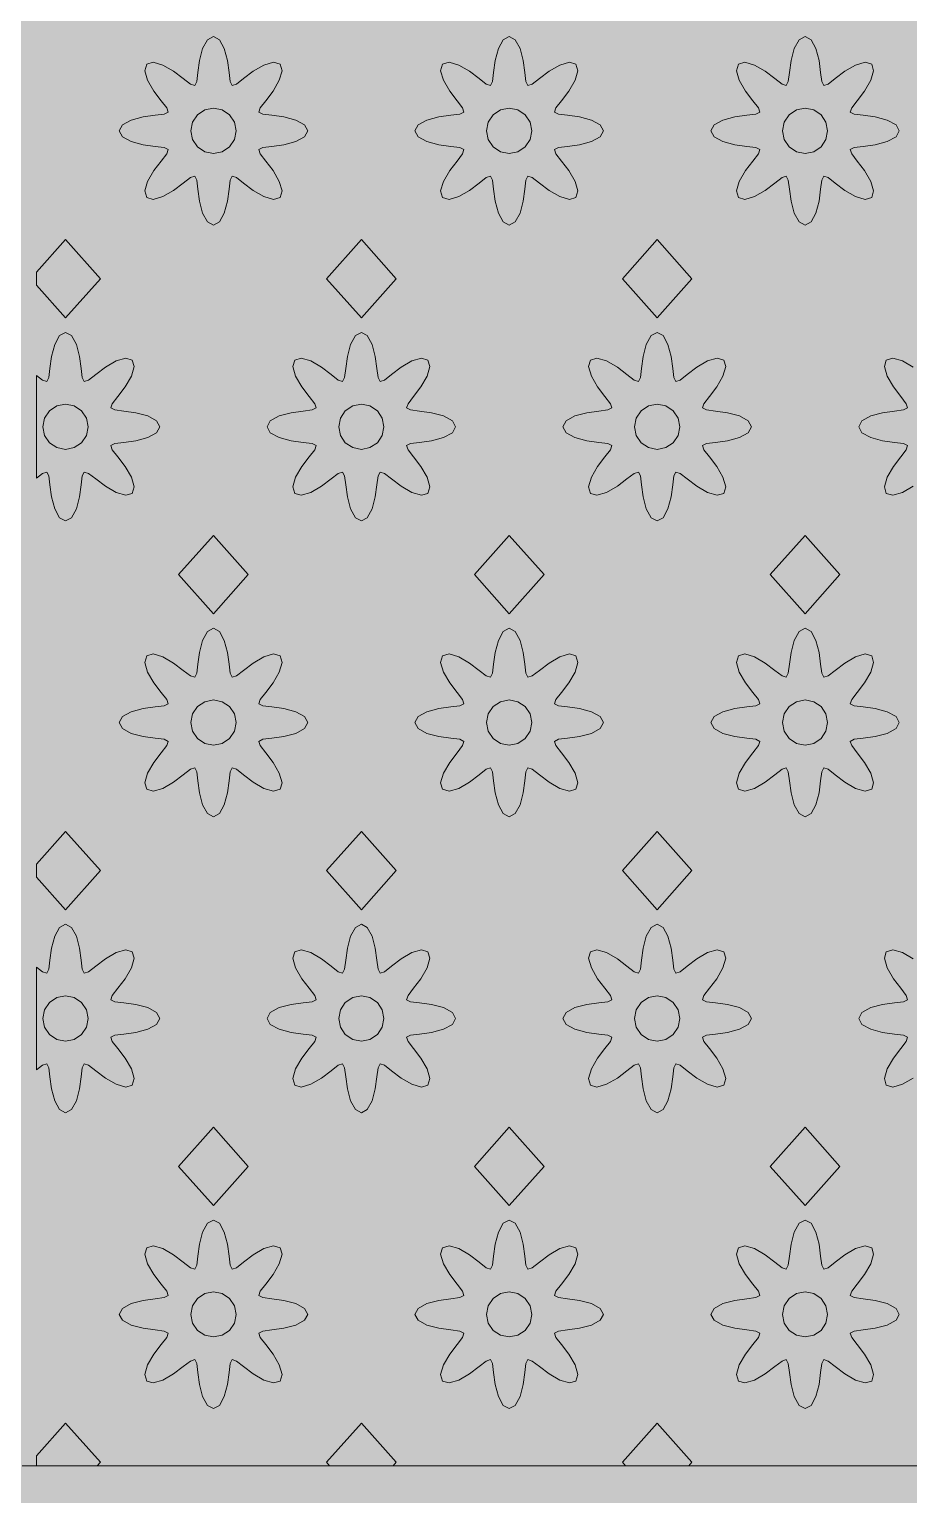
# Model space of a CAD drawing. Header units: millimetres. Extents: x -2000 to 16000, y -1200 to 12411.
# Drawn here: x 12103 to 12566, y 4458 to 5229 of the extents above; entities that cross this region are included whole.
import ezdxf

# ---------------------------------------------------------------- set-up
doc = ezdxf.new("R2010")
doc.units = ezdxf.units.MM
doc.layers.add('00_WHITE_BACKGROUND', color=7, linetype='Continuous', lineweight=18, true_color=0xffffff)
doc.layers.add('06_ORNAMENT', color=7, linetype='Continuous', lineweight=18, true_color=0x000000)

msp = doc.modelspace()

# ---------------------------------------------------------------- linework, layer by layer
at = {"layer": '00_WHITE_BACKGROUND', "lineweight": 18, "true_color": 0xffffff}
msp.add_solid([(-2000, -1200), (16000, -1200), (-2000, 12410.687), (16000, 12410.687)], dxfattribs=at)
at = {"layer": '06_ORNAMENT', "color": 7, "lineweight": 18, "true_color": 0x000000}
for points in [[(12150.3817, 5175.8321), (12152.0763, 5172.687), (12156.7023, 5170.1374), (12163.0076, 5168.4733), (12169.3282, 5167.6031), (12174.0611, 5167.0229), (12176.1679, 5165.9542), (12175.4351, 5163.7099), (12172.5038, 5159.9542), (12168.6412, 5154.8855), (12165.3588, 5149.2519), (12163.8931, 5144.1679), (12164.916, 5140.7481), (12168.3359, 5139.7252), (12173.4198, 5141.1908), (12179.0534, 5144.4733), (12184.1221, 5148.3206), (12187.8779, 5151.2519), (12190.1221, 5151.9847), (12191.1908, 5149.8931), (12191.7863, 5145.1603), (12192.6412, 5138.8397), (12194.3053, 5132.5344), (12196.855, 5127.9084), (12200, 5126.2137), (12203.145, 5127.9084), (12205.6947, 5132.5344), (12207.3588, 5138.8397), (12208.2137, 5145.1603), (12208.8092, 5149.8931), (12209.8779, 5151.9847), (12212.1221, 5151.2519), (12215.8779, 5148.3206), (12220.9466, 5144.4733), (12226.5802, 5141.1908), (12231.6641, 5139.7252), (12235.084, 5140.7481), (12236.1069, 5144.1679), (12234.6412, 5149.2519), (12231.3588, 5154.8855), (12227.4962, 5159.9542), (12224.5649, 5163.7099), (12223.8321, 5165.9542), (12225.9389, 5167.0229), (12230.6718, 5167.6031), (12236.9924, 5168.4733), (12243.2977, 5170.1374), (12247.9237, 5172.687), (12249.6183, 5175.8321), (12247.9237, 5178.9771), (12243.2977, 5181.5267), (12236.9924, 5183.1908), (12230.6718, 5184.0458), (12225.9389, 5184.6412), (12223.8321, 5185.7099), (12224.5649, 5187.9542), (12227.4962, 5191.7099), (12231.3588, 5196.7786), (12234.6412, 5202.4122), (12236.1069, 5207.4962), (12235.084, 5210.916), (12231.6641, 5211.9389), (12226.5802, 5210.4733), (12220.9466, 5207.1908), (12215.8779, 5203.3282), (12212.1221, 5200.3969), (12209.8779, 5199.6641), (12208.8092, 5201.771), (12208.2137, 5206.5038), (12207.3588, 5212.8092), (12205.6947, 5219.1145), (12203.145, 5223.7557), (12200, 5225.4504), (12196.855, 5223.7557), (12194.3053, 5219.1145), (12192.6412, 5212.8092), (12191.7863, 5206.5038), (12191.1908, 5201.771), (12190.1221, 5199.6641), (12187.8779, 5200.3969), (12184.1221, 5203.3282), (12179.0534, 5207.1908), (12173.4198, 5210.4733), (12168.3359, 5211.9389), (12164.916, 5210.916), (12163.8931, 5207.4962), (12165.3588, 5202.4122), (12168.6412, 5196.7786), (12172.5038, 5191.7099), (12175.4351, 5187.9542), (12176.1679, 5185.7099), (12174.0611, 5184.6412), (12169.3282, 5184.0458), (12163.0076, 5183.1908), (12156.7023, 5181.5267), (12152.0763, 5178.9771)], [(12306.1069, 5175.8321), (12307.8015, 5172.687), (12312.4275, 5170.1374), (12318.7328, 5168.4733), (12325.0534, 5167.6031), (12329.7863, 5167.0229), (12331.8931, 5165.9542), (12331.1603, 5163.7099), (12328.229, 5159.9542), (12324.3664, 5154.8855), (12321.084, 5149.2519), (12319.6183, 5144.1679), (12320.6412, 5140.7481), (12324.0611, 5139.7252), (12329.145, 5141.1908), (12334.7786, 5144.4733), (12339.8473, 5148.3206), (12343.6031, 5151.2519), (12345.8473, 5151.9847), (12346.916, 5149.8931), (12347.5115, 5145.1603), (12348.3664, 5138.8397), (12350.0305, 5132.5344), (12352.5802, 5127.9084), (12355.7252, 5126.2137), (12358.8702, 5127.9084), (12361.4198, 5132.5344), (12363.084, 5138.8397), (12363.9389, 5145.1603), (12364.5344, 5149.8931), (12365.6031, 5151.9847), (12367.8473, 5151.2519), (12371.6031, 5148.3206), (12376.6718, 5144.4733), (12382.3053, 5141.1908), (12387.3893, 5139.7252), (12390.8092, 5140.7481), (12391.8321, 5144.1679), (12390.3664, 5149.2519), (12387.084, 5154.8855), (12383.2214, 5159.9542), (12380.2901, 5163.7099), (12379.5573, 5165.9542), (12381.6641, 5167.0229), (12386.3969, 5167.6031), (12392.7176, 5168.4733), (12399.0229, 5170.1374), (12403.6489, 5172.687), (12405.3435, 5175.8321), (12403.6489, 5178.9771), (12399.0229, 5181.5267), (12392.7176, 5183.1908), (12386.3969, 5184.0458), (12381.6641, 5184.6412), (12379.5573, 5185.7099), (12380.2901, 5187.9542), (12383.2214, 5191.7099), (12387.084, 5196.7786), (12390.3664, 5202.4122), (12391.8321, 5207.4962), (12390.8092, 5210.916), (12387.3893, 5211.9389), (12382.3053, 5210.4733), (12376.6718, 5207.1908), (12371.6031, 5203.3282), (12367.8473, 5200.3969), (12365.6031, 5199.6641), (12364.5344, 5201.771), (12363.9389, 5206.5038), (12363.084, 5212.8092), (12361.4198, 5219.1145), (12358.8702, 5223.7557), (12355.7252, 5225.4504), (12352.5802, 5223.7557), (12350.0305, 5219.1145), (12348.3664, 5212.8092), (12347.5115, 5206.5038), (12346.916, 5201.771), (12345.8473, 5199.6641), (12343.6031, 5200.3969), (12339.8473, 5203.3282), (12334.7786, 5207.1908), (12329.145, 5210.4733), (12324.0611, 5211.9389), (12320.6412, 5210.916), (12319.6183, 5207.4962), (12321.084, 5202.4122), (12324.3664, 5196.7786), (12328.229, 5191.7099), (12331.1603, 5187.9542), (12331.8931, 5185.7099), (12329.7863, 5184.6412), (12325.0534, 5184.0458), (12318.7328, 5183.1908), (12312.4275, 5181.5267), (12307.8015, 5178.9771)], [(12461.8321, 5175.8321), (12463.5267, 5172.687), (12468.1527, 5170.1374), (12474.458, 5168.4733), (12480.7786, 5167.6031), (12485.5115, 5167.0229), (12487.6183, 5165.9542), (12486.8855, 5163.7099), (12483.9542, 5159.9542), (12480.0916, 5154.8855), (12476.8092, 5149.2519), (12475.3435, 5144.1679), (12476.3664, 5140.7481), (12479.7863, 5139.7252), (12484.8702, 5141.1908), (12490.5038, 5144.4733), (12495.5725, 5148.3206), (12499.3282, 5151.2519), (12501.5725, 5151.9847), (12502.6412, 5149.8931), (12503.2366, 5145.1603), (12504.0916, 5138.8397), (12505.7557, 5132.5344), (12508.3053, 5127.9084), (12511.4504, 5126.2137), (12514.5954, 5127.9084), (12517.145, 5132.5344), (12518.8092, 5138.8397), (12519.6641, 5145.1603), (12520.2595, 5149.8931), (12521.3282, 5151.9847), (12523.5725, 5151.2519), (12527.3282, 5148.3206), (12532.3969, 5144.4733), (12538.0305, 5141.1908), (12543.1145, 5139.7252), (12546.5344, 5140.7481), (12547.5573, 5144.1679), (12546.0916, 5149.2519), (12542.8092, 5154.8855), (12538.9466, 5159.9542), (12536.0153, 5163.7099), (12535.2824, 5165.9542), (12537.3893, 5167.0229), (12542.1221, 5167.6031), (12548.4427, 5168.4733), (12554.7481, 5170.1374), (12559.374, 5172.687), (12561.0687, 5175.8321), (12559.374, 5178.9771), (12554.7481, 5181.5267), (12548.4427, 5183.1908), (12542.1221, 5184.0458), (12537.3893, 5184.6412), (12535.2824, 5185.7099), (12536.0153, 5187.9542), (12538.9466, 5191.7099), (12542.8092, 5196.7786), (12546.0916, 5202.4122), (12547.5573, 5207.4962), (12546.5344, 5210.916), (12543.1145, 5211.9389), (12538.0305, 5210.4733), (12532.3969, 5207.1908), (12527.3282, 5203.3282), (12523.5725, 5200.3969), (12521.3282, 5199.6641), (12520.2595, 5201.771), (12519.6641, 5206.5038), (12518.8092, 5212.8092), (12517.145, 5219.1145), (12514.5954, 5223.7557), (12511.4504, 5225.4504), (12508.3053, 5223.7557), (12505.7557, 5219.1145), (12504.0916, 5212.8092), (12503.2366, 5206.5038), (12502.6412, 5201.771), (12501.5725, 5199.6641), (12499.3282, 5200.3969), (12495.5725, 5203.3282), (12490.5038, 5207.1908), (12484.8702, 5210.4733), (12479.7863, 5211.9389), (12476.3664, 5210.916), (12475.3435, 5207.4962), (12476.8092, 5202.4122), (12480.0916, 5196.7786), (12483.9542, 5191.7099), (12486.8855, 5187.9542), (12487.6183, 5185.7099), (12485.5115, 5184.6412), (12480.7786, 5184.0458), (12474.458, 5183.1908), (12468.1527, 5181.5267), (12463.5267, 5178.9771)], [(12188.0916, 5175.8321), (12188.9924, 5171.2672), (12191.5725, 5167.4046), (12195.4504, 5164.8244), (12200, 5163.9237), (12204.5496, 5164.8244), (12208.4275, 5167.4046), (12211.0076, 5171.2672), (12211.9084, 5175.8321), (12211.0076, 5180.3817), (12208.4275, 5184.2443), (12204.5496, 5186.8244), (12200, 5187.7405), (12195.4504, 5186.8244), (12191.5725, 5184.2443), (12188.9924, 5180.3817)], [(12343.8168, 5175.8321), (12344.7176, 5171.2672), (12347.2977, 5167.4046), (12351.1756, 5164.8244), (12355.7252, 5163.9237), (12360.2748, 5164.8244), (12364.1527, 5167.4046), (12366.7328, 5171.2672), (12367.6336, 5175.8321), (12366.7328, 5180.3817), (12364.1527, 5184.2443), (12360.2748, 5186.8244), (12355.7252, 5187.7405), (12351.1756, 5186.8244), (12347.2977, 5184.2443), (12344.7176, 5180.3817)], [(12499.542, 5175.8321), (12500.4427, 5171.2672), (12503.0229, 5167.4046), (12506.9008, 5164.8244), (12511.4504, 5163.9237), (12516, 5164.8244), (12519.8779, 5167.4046), (12522.458, 5171.2672), (12523.3588, 5175.8321), (12522.458, 5180.3817), (12519.8779, 5184.2443), (12516, 5186.8244), (12511.4504, 5187.7405), (12506.9008, 5186.8244), (12503.0229, 5184.2443), (12500.4427, 5180.3817)], [(12106.8702, 5101.4046), (12106.8702, 5094.5344), (12122.1374, 5077.3588), (12140.458, 5097.9695), (12122.1374, 5118.5802)], [(12259.542, 5097.9695), (12277.8626, 5077.3588), (12296.1832, 5097.9695), (12277.8626, 5118.5802)], [(12415.2672, 5097.9695), (12433.5878, 5077.3588), (12451.9084, 5097.9695), (12433.5878, 5118.5802)], [(12106.8702, 5047.1298), (12106.8702, 4993.084), (12110.0153, 4995.5267), (12112.2595, 4996.2595), (12113.3282, 4994.1679), (12113.9237, 4989.4351), (12114.7786, 4983.1145), (12116.4427, 4976.8092), (12118.9924, 4972.1832), (12122.1374, 4970.4885), (12125.2824, 4972.1832), (12127.8321, 4976.8092), (12129.4962, 4983.1145), (12130.3511, 4989.4351), (12130.9466, 4994.1679), (12132.0153, 4996.2595), (12134.2595, 4995.5267), (12138.0153, 4992.5954), (12143.084, 4988.7481), (12148.7176, 4985.4656), (12153.8015, 4984), (12157.2214, 4985.0229), (12158.2443, 4988.4427), (12156.7786, 4993.5267), (12153.4962, 4999.1603), (12149.6336, 5004.229), (12146.7023, 5007.9847), (12145.9695, 5010.229), (12148.0763, 5011.2977), (12152.8092, 5011.8779), (12159.1298, 5012.7481), (12165.4351, 5014.4122), (12170.0611, 5016.9618), (12171.7557, 5020.1069), (12170.0611, 5023.2519), (12165.4351, 5025.8015), (12159.1298, 5027.4656), (12152.8092, 5028.3206), (12148.0763, 5028.916), (12145.9695, 5029.9847), (12146.7023, 5032.229), (12149.6336, 5035.9847), (12153.4962, 5041.0534), (12156.7786, 5046.687), (12158.2443, 5051.771), (12157.2214, 5055.1908), (12153.8015, 5056.2137), (12148.7176, 5054.7481), (12143.084, 5051.4656), (12138.0153, 5047.6031), (12134.2595, 5044.6718), (12132.0153, 5043.9389), (12130.9466, 5046.0458), (12130.3511, 5050.7786), (12129.4962, 5057.084), (12127.8321, 5063.3893), (12125.2824, 5068.0305), (12122.1374, 5069.7252), (12118.9924, 5068.0305), (12116.4427, 5063.3893), (12114.7786, 5057.084), (12113.9237, 5050.7786), (12113.3282, 5046.0458), (12112.2595, 5043.9389), (12110.0153, 5044.6718)], [(12228.2443, 5020.1069), (12229.9389, 5016.9618), (12234.5649, 5014.4122), (12240.8702, 5012.7481), (12247.1908, 5011.8779), (12251.9237, 5011.2977), (12254.0305, 5010.229), (12253.2977, 5007.9847), (12250.3664, 5004.229), (12246.5038, 4999.1603), (12243.2214, 4993.5267), (12241.7557, 4988.4427), (12242.7786, 4985.0229), (12246.1985, 4984), (12251.2824, 4985.4656), (12256.916, 4988.7481), (12261.9847, 4992.5954), (12265.7405, 4995.5267), (12267.9847, 4996.2595), (12269.0534, 4994.1679), (12269.6489, 4989.4351), (12270.5038, 4983.1145), (12272.1679, 4976.8092), (12274.7176, 4972.1832), (12277.8626, 4970.4885), (12281.0076, 4972.1832), (12283.5573, 4976.8092), (12285.2214, 4983.1145), (12286.0763, 4989.4351), (12286.6718, 4994.1679), (12287.7405, 4996.2595), (12289.9847, 4995.5267), (12293.7405, 4992.5954), (12298.8092, 4988.7481), (12304.4427, 4985.4656), (12309.5267, 4984), (12312.9466, 4985.0229), (12313.9695, 4988.4427), (12312.5038, 4993.5267), (12309.2214, 4999.1603), (12305.3588, 5004.229), (12302.4275, 5007.9847), (12301.6947, 5010.229), (12303.8015, 5011.2977), (12308.5344, 5011.8779), (12314.855, 5012.7481), (12321.1603, 5014.4122), (12325.7863, 5016.9618), (12327.4809, 5020.1069), (12325.7863, 5023.2519), (12321.1603, 5025.8015), (12314.855, 5027.4656), (12308.5344, 5028.3206), (12303.8015, 5028.916), (12301.6947, 5029.9847), (12302.4275, 5032.229), (12305.3588, 5035.9847), (12309.2214, 5041.0534), (12312.5038, 5046.687), (12313.9695, 5051.771), (12312.9466, 5055.1908), (12309.5267, 5056.2137), (12304.4427, 5054.7481), (12298.8092, 5051.4656), (12293.7405, 5047.6031), (12289.9847, 5044.6718), (12287.7405, 5043.9389), (12286.6718, 5046.0458), (12286.0763, 5050.7786), (12285.2214, 5057.084), (12283.5573, 5063.3893), (12281.0076, 5068.0305), (12277.8626, 5069.7252), (12274.7176, 5068.0305), (12272.1679, 5063.3893), (12270.5038, 5057.084), (12269.6489, 5050.7786), (12269.0534, 5046.0458), (12267.9847, 5043.9389), (12265.7405, 5044.6718), (12261.9847, 5047.6031), (12256.916, 5051.4656), (12251.2824, 5054.7481), (12246.1985, 5056.2137), (12242.7786, 5055.1908), (12241.7557, 5051.771), (12243.2214, 5046.687), (12246.5038, 5041.0534), (12250.3664, 5035.9847), (12253.2977, 5032.229), (12254.0305, 5029.9847), (12251.9237, 5028.916), (12247.1908, 5028.3206), (12240.8702, 5027.4656), (12234.5649, 5025.8015), (12229.9389, 5023.2519)], [(12383.9695, 5020.1069), (12385.6641, 5016.9618), (12390.2901, 5014.4122), (12396.5954, 5012.7481), (12402.916, 5011.8779), (12407.6489, 5011.2977), (12409.7557, 5010.229), (12409.0229, 5007.9847), (12406.0916, 5004.229), (12402.229, 4999.1603), (12398.9466, 4993.5267), (12397.4809, 4988.4427), (12398.5038, 4985.0229), (12401.9237, 4984), (12407.0076, 4985.4656), (12412.6412, 4988.7481), (12417.7099, 4992.5954), (12421.4656, 4995.5267), (12423.7099, 4996.2595), (12424.7786, 4994.1679), (12425.374, 4989.4351), (12426.229, 4983.1145), (12427.8931, 4976.8092), (12430.4427, 4972.1832), (12433.5878, 4970.4885), (12436.7328, 4972.1832), (12439.2824, 4976.8092), (12440.9466, 4983.1145), (12441.8015, 4989.4351), (12442.3969, 4994.1679), (12443.4656, 4996.2595), (12445.7099, 4995.5267), (12449.4656, 4992.5954), (12454.5344, 4988.7481), (12460.1679, 4985.4656), (12465.2519, 4984), (12468.6718, 4985.0229), (12469.6947, 4988.4427), (12468.229, 4993.5267), (12464.9466, 4999.1603), (12461.084, 5004.229), (12458.1527, 5007.9847), (12457.4198, 5010.229), (12459.5267, 5011.2977), (12464.2595, 5011.8779), (12470.5802, 5012.7481), (12476.8855, 5014.4122), (12481.5115, 5016.9618), (12483.2061, 5020.1069), (12481.5115, 5023.2519), (12476.8855, 5025.8015), (12470.5802, 5027.4656), (12464.2595, 5028.3206), (12459.5267, 5028.916), (12457.4198, 5029.9847), (12458.1527, 5032.229), (12461.084, 5035.9847), (12464.9466, 5041.0534), (12468.229, 5046.687), (12469.6947, 5051.771), (12468.6718, 5055.1908), (12465.2519, 5056.2137), (12460.1679, 5054.7481), (12454.5344, 5051.4656), (12449.4656, 5047.6031), (12445.7099, 5044.6718), (12443.4656, 5043.9389), (12442.3969, 5046.0458), (12441.8015, 5050.7786), (12440.9466, 5057.084), (12439.2824, 5063.3893), (12436.7328, 5068.0305), (12433.5878, 5069.7252), (12430.4427, 5068.0305), (12427.8931, 5063.3893), (12426.229, 5057.084), (12425.374, 5050.7786), (12424.7786, 5046.0458), (12423.7099, 5043.9389), (12421.4656, 5044.6718), (12417.7099, 5047.6031), (12412.6412, 5051.4656), (12407.0076, 5054.7481), (12401.9237, 5056.2137), (12398.5038, 5055.1908), (12397.4809, 5051.771), (12398.9466, 5046.687), (12402.229, 5041.0534), (12406.0916, 5035.9847), (12409.0229, 5032.229), (12409.7557, 5029.9847), (12407.6489, 5028.916), (12402.916, 5028.3206), (12396.5954, 5027.4656), (12390.2901, 5025.8015), (12385.6641, 5023.2519)], [(12110.229, 5020.1069), (12111.1298, 5015.542), (12113.7099, 5011.6794), (12117.5878, 5009.0992), (12122.1374, 5008.1985), (12126.687, 5009.0992), (12130.5649, 5011.6794), (12133.145, 5015.542), (12134.0458, 5020.1069), (12133.145, 5024.6565), (12130.5649, 5028.5191), (12126.687, 5031.0992), (12122.1374, 5032.0153), (12117.5878, 5031.0992), (12113.7099, 5028.5191), (12111.1298, 5024.6565)], [(12265.9542, 5020.1069), (12266.855, 5015.542), (12269.4351, 5011.6794), (12273.313, 5009.0992), (12277.8626, 5008.1985), (12282.4122, 5009.0992), (12286.2901, 5011.6794), (12288.8702, 5015.542), (12289.771, 5020.1069), (12288.8702, 5024.6565), (12286.2901, 5028.5191), (12282.4122, 5031.0992), (12277.8626, 5032.0153), (12273.313, 5031.0992), (12269.4351, 5028.5191), (12266.855, 5024.6565)], [(12421.6794, 5020.1069), (12422.5802, 5015.542), (12425.1603, 5011.6794), (12429.0382, 5009.0992), (12433.5878, 5008.1985), (12438.1374, 5009.0992), (12442.0153, 5011.6794), (12444.5954, 5015.542), (12445.4962, 5020.1069), (12444.5954, 5024.6565), (12442.0153, 5028.5191), (12438.1374, 5031.0992), (12433.5878, 5032.0153), (12429.0382, 5031.0992), (12425.1603, 5028.5191), (12422.5802, 5024.6565)], [(12181.6794, 4942.2443), (12200, 4921.6336), (12218.3206, 4942.2443), (12200, 4962.855)], [(12337.4046, 4942.2443), (12355.7252, 4921.6336), (12374.0458, 4942.2443), (12355.7252, 4962.855)], [(12493.1298, 4942.2443), (12511.4504, 4921.6336), (12529.771, 4942.2443), (12511.4504, 4962.855)], [(12150.3817, 4864.3817), (12152.0763, 4861.2366), (12156.7023, 4858.687), (12163.0076, 4857.0229), (12169.3282, 4856.1527), (12174.0611, 4855.5725), (12176.1679, 4854.5038), (12175.4351, 4852.2595), (12172.5038, 4848.5038), (12168.6412, 4843.4351), (12165.3588, 4837.8015), (12163.8931, 4832.7176), (12164.916, 4829.2977), (12168.3359, 4828.2748), (12173.4198, 4829.7405), (12179.0534, 4833.0229), (12184.1221, 4836.8702), (12187.8779, 4839.8015), (12190.1221, 4840.5344), (12191.1908, 4838.4427), (12191.7863, 4833.7099), (12192.6412, 4827.3893), (12194.3053, 4821.084), (12196.855, 4816.458), (12200, 4814.7634), (12203.145, 4816.458), (12205.6947, 4821.084), (12207.3588, 4827.3893), (12208.2137, 4833.7099), (12208.8092, 4838.4427), (12209.8779, 4840.5344), (12212.1221, 4839.8015), (12215.8779, 4836.8702), (12220.9466, 4833.0229), (12226.5802, 4829.7405), (12231.6641, 4828.2748), (12235.084, 4829.2977), (12236.1069, 4832.7176), (12234.6412, 4837.8015), (12231.3588, 4843.4351), (12227.4962, 4848.5038), (12224.5649, 4852.2595), (12223.8321, 4854.5038), (12225.9389, 4855.5725), (12230.6718, 4856.1527), (12236.9924, 4857.0229), (12243.2977, 4858.687), (12247.9237, 4861.2366), (12249.6183, 4864.3817), (12247.9237, 4867.5267), (12243.2977, 4870.0763), (12236.9924, 4871.7405), (12230.6718, 4872.5954), (12225.9389, 4873.1908), (12223.8321, 4874.2595), (12224.5649, 4876.5038), (12227.4962, 4880.2595), (12231.3588, 4885.3282), (12234.6412, 4890.9618), (12236.1069, 4896.0458), (12235.084, 4899.4656), (12231.6641, 4900.4885), (12226.5802, 4899.0229), (12220.9466, 4895.7405), (12215.8779, 4891.8779), (12212.1221, 4888.9466), (12209.8779, 4888.2137), (12208.8092, 4890.3206), (12208.2137, 4895.0534), (12207.3588, 4901.3588), (12205.6947, 4907.6641), (12203.145, 4912.3053), (12200, 4914), (12196.855, 4912.3053), (12194.3053, 4907.6641), (12192.6412, 4901.3588), (12191.7863, 4895.0534), (12191.1908, 4890.3206), (12190.1221, 4888.2137), (12187.8779, 4888.9466), (12184.1221, 4891.8779), (12179.0534, 4895.7405), (12173.4198, 4899.0229), (12168.3359, 4900.4885), (12164.916, 4899.4656), (12163.8931, 4896.0458), (12165.3588, 4890.9618), (12168.6412, 4885.3282), (12172.5038, 4880.2595), (12175.4351, 4876.5038), (12176.1679, 4874.2595), (12174.0611, 4873.1908), (12169.3282, 4872.5954), (12163.0076, 4871.7405), (12156.7023, 4870.0763), (12152.0763, 4867.5267)], [(12306.1069, 4864.3817), (12307.8015, 4861.2366), (12312.4275, 4858.687), (12318.7328, 4857.0229), (12325.0534, 4856.1527), (12329.7863, 4855.5725), (12331.8931, 4854.5038), (12331.1603, 4852.2595), (12328.229, 4848.5038), (12324.3664, 4843.4351), (12321.084, 4837.8015), (12319.6183, 4832.7176), (12320.6412, 4829.2977), (12324.0611, 4828.2748), (12329.145, 4829.7405), (12334.7786, 4833.0229), (12339.8473, 4836.8702), (12343.6031, 4839.8015), (12345.8473, 4840.5344), (12346.916, 4838.4427), (12347.5115, 4833.7099), (12348.3664, 4827.3893), (12350.0305, 4821.084), (12352.5802, 4816.458), (12355.7252, 4814.7634), (12358.8702, 4816.458), (12361.4198, 4821.084), (12363.084, 4827.3893), (12363.9389, 4833.7099), (12364.5344, 4838.4427), (12365.6031, 4840.5344), (12367.8473, 4839.8015), (12371.6031, 4836.8702), (12376.6718, 4833.0229), (12382.3053, 4829.7405), (12387.3893, 4828.2748), (12390.8092, 4829.2977), (12391.8321, 4832.7176), (12390.3664, 4837.8015), (12387.084, 4843.4351), (12383.2214, 4848.5038), (12380.2901, 4852.2595), (12379.5573, 4854.5038), (12381.6641, 4855.5725), (12386.3969, 4856.1527), (12392.7176, 4857.0229), (12399.0229, 4858.687), (12403.6489, 4861.2366), (12405.3435, 4864.3817), (12403.6489, 4867.5267), (12399.0229, 4870.0763), (12392.7176, 4871.7405), (12386.3969, 4872.5954), (12381.6641, 4873.1908), (12379.5573, 4874.2595), (12380.2901, 4876.5038), (12383.2214, 4880.2595), (12387.084, 4885.3282), (12390.3664, 4890.9618), (12391.8321, 4896.0458), (12390.8092, 4899.4656), (12387.3893, 4900.4885), (12382.3053, 4899.0229), (12376.6718, 4895.7405), (12371.6031, 4891.8779), (12367.8473, 4888.9466), (12365.6031, 4888.2137), (12364.5344, 4890.3206), (12363.9389, 4895.0534), (12363.084, 4901.3588), (12361.4198, 4907.6641), (12358.8702, 4912.3053), (12355.7252, 4914), (12352.5802, 4912.3053), (12350.0305, 4907.6641), (12348.3664, 4901.3588), (12347.5115, 4895.0534), (12346.916, 4890.3206), (12345.8473, 4888.2137), (12343.6031, 4888.9466), (12339.8473, 4891.8779), (12334.7786, 4895.7405), (12329.145, 4899.0229), (12324.0611, 4900.4885), (12320.6412, 4899.4656), (12319.6183, 4896.0458), (12321.084, 4890.9618), (12324.3664, 4885.3282), (12328.229, 4880.2595), (12331.1603, 4876.5038), (12331.8931, 4874.2595), (12329.7863, 4873.1908), (12325.0534, 4872.5954), (12318.7328, 4871.7405), (12312.4275, 4870.0763), (12307.8015, 4867.5267)], [(12461.8321, 4864.3817), (12463.5267, 4861.2366), (12468.1527, 4858.687), (12474.458, 4857.0229), (12480.7786, 4856.1527), (12485.5115, 4855.5725), (12487.6183, 4854.5038), (12486.8855, 4852.2595), (12483.9542, 4848.5038), (12480.0916, 4843.4351), (12476.8092, 4837.8015), (12475.3435, 4832.7176), (12476.3664, 4829.2977), (12479.7863, 4828.2748), (12484.8702, 4829.7405), (12490.5038, 4833.0229), (12495.5725, 4836.8702), (12499.3282, 4839.8015), (12501.5725, 4840.5344), (12502.6412, 4838.4427), (12503.2366, 4833.7099), (12504.0916, 4827.3893), (12505.7557, 4821.084), (12508.3053, 4816.458), (12511.4504, 4814.7634), (12514.5954, 4816.458), (12517.145, 4821.084), (12518.8092, 4827.3893), (12519.6641, 4833.7099), (12520.2595, 4838.4427), (12521.3282, 4840.5344), (12523.5725, 4839.8015), (12527.3282, 4836.8702), (12532.3969, 4833.0229), (12538.0305, 4829.7405), (12543.1145, 4828.2748), (12546.5344, 4829.2977), (12547.5573, 4832.7176), (12546.0916, 4837.8015), (12542.8092, 4843.4351), (12538.9466, 4848.5038), (12536.0153, 4852.2595), (12535.2824, 4854.5038), (12537.3893, 4855.5725), (12542.1221, 4856.1527), (12548.4427, 4857.0229), (12554.7481, 4858.687), (12559.374, 4861.2366), (12561.0687, 4864.3817), (12559.374, 4867.5267), (12554.7481, 4870.0763), (12548.4427, 4871.7405), (12542.1221, 4872.5954), (12537.3893, 4873.1908), (12535.2824, 4874.2595), (12536.0153, 4876.5038), (12538.9466, 4880.2595), (12542.8092, 4885.3282), (12546.0916, 4890.9618), (12547.5573, 4896.0458), (12546.5344, 4899.4656), (12543.1145, 4900.4885), (12538.0305, 4899.0229), (12532.3969, 4895.7405), (12527.3282, 4891.8779), (12523.5725, 4888.9466), (12521.3282, 4888.2137), (12520.2595, 4890.3206), (12519.6641, 4895.0534), (12518.8092, 4901.3588), (12517.145, 4907.6641), (12514.5954, 4912.3053), (12511.4504, 4914), (12508.3053, 4912.3053), (12505.7557, 4907.6641), (12504.0916, 4901.3588), (12503.2366, 4895.0534), (12502.6412, 4890.3206), (12501.5725, 4888.2137), (12499.3282, 4888.9466), (12495.5725, 4891.8779), (12490.5038, 4895.7405), (12484.8702, 4899.0229), (12479.7863, 4900.4885), (12476.3664, 4899.4656), (12475.3435, 4896.0458), (12476.8092, 4890.9618), (12480.0916, 4885.3282), (12483.9542, 4880.2595), (12486.8855, 4876.5038), (12487.6183, 4874.2595), (12485.5115, 4873.1908), (12480.7786, 4872.5954), (12474.458, 4871.7405), (12468.1527, 4870.0763), (12463.5267, 4867.5267)], [(12188.0916, 4864.3817), (12188.9924, 4859.8168), (12191.5725, 4855.9542), (12195.4504, 4853.374), (12200, 4852.4733), (12204.5496, 4853.374), (12208.4275, 4855.9542), (12211.0076, 4859.8168), (12211.9084, 4864.3817), (12211.0076, 4868.9313), (12208.4275, 4872.7939), (12204.5496, 4875.374), (12200, 4876.2901), (12195.4504, 4875.374), (12191.5725, 4872.7939), (12188.9924, 4868.9313)], [(12343.8168, 4864.3817), (12344.7176, 4859.8168), (12347.2977, 4855.9542), (12351.1756, 4853.374), (12355.7252, 4852.4733), (12360.2748, 4853.374), (12364.1527, 4855.9542), (12366.7328, 4859.8168), (12367.6336, 4864.3817), (12366.7328, 4868.9313), (12364.1527, 4872.7939), (12360.2748, 4875.374), (12355.7252, 4876.2901), (12351.1756, 4875.374), (12347.2977, 4872.7939), (12344.7176, 4868.9313)], [(12499.542, 4864.3817), (12500.4427, 4859.8168), (12503.0229, 4855.9542), (12506.9008, 4853.374), (12511.4504, 4852.4733), (12516, 4853.374), (12519.8779, 4855.9542), (12522.458, 4859.8168), (12523.3588, 4864.3817), (12522.458, 4868.9313), (12519.8779, 4872.7939), (12516, 4875.374), (12511.4504, 4876.2901), (12506.9008, 4875.374), (12503.0229, 4872.7939), (12500.4427, 4868.9313)], [(12106.8702, 4789.9542), (12106.8702, 4783.084), (12122.1374, 4765.9084), (12140.458, 4786.5191), (12122.1374, 4807.1298)], [(12259.542, 4786.5191), (12277.8626, 4765.9084), (12296.1832, 4786.5191), (12277.8626, 4807.1298)], [(12415.2672, 4786.5191), (12433.5878, 4765.9084), (12451.9084, 4786.5191), (12433.5878, 4807.1298)], [(12106.8702, 4735.6794), (12106.8702, 4681.6336), (12110.0153, 4684.0763), (12112.2595, 4684.8092), (12113.3282, 4682.7176), (12113.9237, 4677.9847), (12114.7786, 4671.6641), (12116.4427, 4665.3588), (12118.9924, 4660.7328), (12122.1374, 4659.0382), (12125.2824, 4660.7328), (12127.8321, 4665.3588), (12129.4962, 4671.6641), (12130.3511, 4677.9847), (12130.9466, 4682.7176), (12132.0153, 4684.8092), (12134.2595, 4684.0763), (12138.0153, 4681.145), (12143.084, 4677.2977), (12148.7176, 4674.0153), (12153.8015, 4672.5496), (12157.2214, 4673.5725), (12158.2443, 4676.9924), (12156.7786, 4682.0763), (12153.4962, 4687.7099), (12149.6336, 4692.7786), (12146.7023, 4696.5344), (12145.9695, 4698.7786), (12148.0763, 4699.8473), (12152.8092, 4700.4275), (12159.1298, 4701.2977), (12165.4351, 4702.9618), (12170.0611, 4705.5115), (12171.7557, 4708.6565), (12170.0611, 4711.8015), (12165.4351, 4714.3511), (12159.1298, 4716.0153), (12152.8092, 4716.8702), (12148.0763, 4717.4656), (12145.9695, 4718.5344), (12146.7023, 4720.7786), (12149.6336, 4724.5344), (12153.4962, 4729.6031), (12156.7786, 4735.2366), (12158.2443, 4740.3206), (12157.2214, 4743.7405), (12153.8015, 4744.7634), (12148.7176, 4743.2977), (12143.084, 4740.0153), (12138.0153, 4736.1527), (12134.2595, 4733.2214), (12132.0153, 4732.4885), (12130.9466, 4734.5954), (12130.3511, 4739.3282), (12129.4962, 4745.6336), (12127.8321, 4751.9389), (12125.2824, 4756.5802), (12122.1374, 4758.2748), (12118.9924, 4756.5802), (12116.4427, 4751.9389), (12114.7786, 4745.6336), (12113.9237, 4739.3282), (12113.3282, 4734.5954), (12112.2595, 4732.4885), (12110.0153, 4733.2214)], [(12228.2443, 4708.6565), (12229.9389, 4705.5115), (12234.5649, 4702.9618), (12240.8702, 4701.2977), (12247.1908, 4700.4275), (12251.9237, 4699.8473), (12254.0305, 4698.7786), (12253.2977, 4696.5344), (12250.3664, 4692.7786), (12246.5038, 4687.7099), (12243.2214, 4682.0763), (12241.7557, 4676.9924), (12242.7786, 4673.5725), (12246.1985, 4672.5496), (12251.2824, 4674.0153), (12256.916, 4677.2977), (12261.9847, 4681.145), (12265.7405, 4684.0763), (12267.9847, 4684.8092), (12269.0534, 4682.7176), (12269.6489, 4677.9847), (12270.5038, 4671.6641), (12272.1679, 4665.3588), (12274.7176, 4660.7328), (12277.8626, 4659.0382), (12281.0076, 4660.7328), (12283.5573, 4665.3588), (12285.2214, 4671.6641), (12286.0763, 4677.9847), (12286.6718, 4682.7176), (12287.7405, 4684.8092), (12289.9847, 4684.0763), (12293.7405, 4681.145), (12298.8092, 4677.2977), (12304.4427, 4674.0153), (12309.5267, 4672.5496), (12312.9466, 4673.5725), (12313.9695, 4676.9924), (12312.5038, 4682.0763), (12309.2214, 4687.7099), (12305.3588, 4692.7786), (12302.4275, 4696.5344), (12301.6947, 4698.7786), (12303.8015, 4699.8473), (12308.5344, 4700.4275), (12314.855, 4701.2977), (12321.1603, 4702.9618), (12325.7863, 4705.5115), (12327.4809, 4708.6565), (12325.7863, 4711.8015), (12321.1603, 4714.3511), (12314.855, 4716.0153), (12308.5344, 4716.8702), (12303.8015, 4717.4656), (12301.6947, 4718.5344), (12302.4275, 4720.7786), (12305.3588, 4724.5344), (12309.2214, 4729.6031), (12312.5038, 4735.2366), (12313.9695, 4740.3206), (12312.9466, 4743.7405), (12309.5267, 4744.7634), (12304.4427, 4743.2977), (12298.8092, 4740.0153), (12293.7405, 4736.1527), (12289.9847, 4733.2214), (12287.7405, 4732.4885), (12286.6718, 4734.5954), (12286.0763, 4739.3282), (12285.2214, 4745.6336), (12283.5573, 4751.9389), (12281.0076, 4756.5802), (12277.8626, 4758.2748), (12274.7176, 4756.5802), (12272.1679, 4751.9389), (12270.5038, 4745.6336), (12269.6489, 4739.3282), (12269.0534, 4734.5954), (12267.9847, 4732.4885), (12265.7405, 4733.2214), (12261.9847, 4736.1527), (12256.916, 4740.0153), (12251.2824, 4743.2977), (12246.1985, 4744.7634), (12242.7786, 4743.7405), (12241.7557, 4740.3206), (12243.2214, 4735.2366), (12246.5038, 4729.6031), (12250.3664, 4724.5344), (12253.2977, 4720.7786), (12254.0305, 4718.5344), (12251.9237, 4717.4656), (12247.1908, 4716.8702), (12240.8702, 4716.0153), (12234.5649, 4714.3511), (12229.9389, 4711.8015)], [(12383.9695, 4708.6565), (12385.6641, 4705.5115), (12390.2901, 4702.9618), (12396.5954, 4701.2977), (12402.916, 4700.4275), (12407.6489, 4699.8473), (12409.7557, 4698.7786), (12409.0229, 4696.5344), (12406.0916, 4692.7786), (12402.229, 4687.7099), (12398.9466, 4682.0763), (12397.4809, 4676.9924), (12398.5038, 4673.5725), (12401.9237, 4672.5496), (12407.0076, 4674.0153), (12412.6412, 4677.2977), (12417.7099, 4681.145), (12421.4656, 4684.0763), (12423.7099, 4684.8092), (12424.7786, 4682.7176), (12425.374, 4677.9847), (12426.229, 4671.6641), (12427.8931, 4665.3588), (12430.4427, 4660.7328), (12433.5878, 4659.0382), (12436.7328, 4660.7328), (12439.2824, 4665.3588), (12440.9466, 4671.6641), (12441.8015, 4677.9847), (12442.3969, 4682.7176), (12443.4656, 4684.8092), (12445.7099, 4684.0763), (12449.4656, 4681.145), (12454.5344, 4677.2977), (12460.1679, 4674.0153), (12465.2519, 4672.5496), (12468.6718, 4673.5725), (12469.6947, 4676.9924), (12468.229, 4682.0763), (12464.9466, 4687.7099), (12461.084, 4692.7786), (12458.1527, 4696.5344), (12457.4198, 4698.7786), (12459.5267, 4699.8473), (12464.2595, 4700.4275), (12470.5802, 4701.2977), (12476.8855, 4702.9618), (12481.5115, 4705.5115), (12483.2061, 4708.6565), (12481.5115, 4711.8015), (12476.8855, 4714.3511), (12470.5802, 4716.0153), (12464.2595, 4716.8702), (12459.5267, 4717.4656), (12457.4198, 4718.5344), (12458.1527, 4720.7786), (12461.084, 4724.5344), (12464.9466, 4729.6031), (12468.229, 4735.2366), (12469.6947, 4740.3206), (12468.6718, 4743.7405), (12465.2519, 4744.7634), (12460.1679, 4743.2977), (12454.5344, 4740.0153), (12449.4656, 4736.1527), (12445.7099, 4733.2214), (12443.4656, 4732.4885), (12442.3969, 4734.5954), (12441.8015, 4739.3282), (12440.9466, 4745.6336), (12439.2824, 4751.9389), (12436.7328, 4756.5802), (12433.5878, 4758.2748), (12430.4427, 4756.5802), (12427.8931, 4751.9389), (12426.229, 4745.6336), (12425.374, 4739.3282), (12424.7786, 4734.5954), (12423.7099, 4732.4885), (12421.4656, 4733.2214), (12417.7099, 4736.1527), (12412.6412, 4740.0153), (12407.0076, 4743.2977), (12401.9237, 4744.7634), (12398.5038, 4743.7405), (12397.4809, 4740.3206), (12398.9466, 4735.2366), (12402.229, 4729.6031), (12406.0916, 4724.5344), (12409.0229, 4720.7786), (12409.7557, 4718.5344), (12407.6489, 4717.4656), (12402.916, 4716.8702), (12396.5954, 4716.0153), (12390.2901, 4714.3511), (12385.6641, 4711.8015)], [(12110.229, 4708.6565), (12111.1298, 4704.0916), (12113.7099, 4700.229), (12117.5878, 4697.6489), (12122.1374, 4696.7481), (12126.687, 4697.6489), (12130.5649, 4700.229), (12133.145, 4704.0916), (12134.0458, 4708.6565), (12133.145, 4713.2061), (12130.5649, 4717.0687), (12126.687, 4719.6489), (12122.1374, 4720.5649), (12117.5878, 4719.6489), (12113.7099, 4717.0687), (12111.1298, 4713.2061)], [(12265.9542, 4708.6565), (12266.855, 4704.0916), (12269.4351, 4700.229), (12273.313, 4697.6489), (12277.8626, 4696.7481), (12282.4122, 4697.6489), (12286.2901, 4700.229), (12288.8702, 4704.0916), (12289.771, 4708.6565), (12288.8702, 4713.2061), (12286.2901, 4717.0687), (12282.4122, 4719.6489), (12277.8626, 4720.5649), (12273.313, 4719.6489), (12269.4351, 4717.0687), (12266.855, 4713.2061)], [(12421.6794, 4708.6565), (12422.5802, 4704.0916), (12425.1603, 4700.229), (12429.0382, 4697.6489), (12433.5878, 4696.7481), (12438.1374, 4697.6489), (12442.0153, 4700.229), (12444.5954, 4704.0916), (12445.4962, 4708.6565), (12444.5954, 4713.2061), (12442.0153, 4717.0687), (12438.1374, 4719.6489), (12433.5878, 4720.5649), (12429.0382, 4719.6489), (12425.1603, 4717.0687), (12422.5802, 4713.2061)], [(12181.6794, 4630.7939), (12200, 4610.1832), (12218.3206, 4630.7939), (12200, 4651.4046)], [(12337.4046, 4630.7939), (12355.7252, 4610.1832), (12374.0458, 4630.7939), (12355.7252, 4651.4046)], [(12493.1298, 4630.7939), (12511.4504, 4610.1832), (12529.771, 4630.7939), (12511.4504, 4651.4046)], [(12150.3817, 4552.9313), (12152.0763, 4549.7863), (12156.7023, 4547.2366), (12163.0076, 4545.5725), (12169.3282, 4544.7023), (12174.0611, 4544.1221), (12176.1679, 4543.0534), (12175.4351, 4540.8092), (12172.5038, 4537.0534), (12168.6412, 4531.9847), (12165.3588, 4526.3511), (12163.8931, 4521.2672), (12164.916, 4517.8473), (12168.3359, 4516.8244), (12173.4198, 4518.2901), (12179.0534, 4521.5725), (12184.1221, 4525.4198), (12187.8779, 4528.3511), (12190.1221, 4529.084), (12191.1908, 4526.9924), (12191.7863, 4522.2595), (12192.6412, 4515.9389), (12194.3053, 4509.6336), (12196.855, 4505.0076), (12200, 4503.313), (12203.145, 4505.0076), (12205.6947, 4509.6336), (12207.3588, 4515.9389), (12208.2137, 4522.2595), (12208.8092, 4526.9924), (12209.8779, 4529.084), (12212.1221, 4528.3511), (12215.8779, 4525.4198), (12220.9466, 4521.5725), (12226.5802, 4518.2901), (12231.6641, 4516.8244), (12235.084, 4517.8473), (12236.1069, 4521.2672), (12234.6412, 4526.3511), (12231.3588, 4531.9847), (12227.4962, 4537.0534), (12224.5649, 4540.8092), (12223.8321, 4543.0534), (12225.9389, 4544.1221), (12230.6718, 4544.7023), (12236.9924, 4545.5725), (12243.2977, 4547.2366), (12247.9237, 4549.7863), (12249.6183, 4552.9313), (12247.9237, 4556.0763), (12243.2977, 4558.626), (12236.9924, 4560.2901), (12230.6718, 4561.145), (12225.9389, 4561.7405), (12223.8321, 4562.8092), (12224.5649, 4565.0534), (12227.4962, 4568.8092), (12231.3588, 4573.8779), (12234.6412, 4579.5115), (12236.1069, 4584.5954), (12235.084, 4588.0153), (12231.6641, 4589.0382), (12226.5802, 4587.5725), (12220.9466, 4584.2901), (12215.8779, 4580.4275), (12212.1221, 4577.4962), (12209.8779, 4576.7634), (12208.8092, 4578.8702), (12208.2137, 4583.6031), (12207.3588, 4589.9084), (12205.6947, 4596.2137), (12203.145, 4600.855), (12200, 4602.5496), (12196.855, 4600.855), (12194.3053, 4596.2137), (12192.6412, 4589.9084), (12191.7863, 4583.6031), (12191.1908, 4578.8702), (12190.1221, 4576.7634), (12187.8779, 4577.4962), (12184.1221, 4580.4275), (12179.0534, 4584.2901), (12173.4198, 4587.5725), (12168.3359, 4589.0382), (12164.916, 4588.0153), (12163.8931, 4584.5954), (12165.3588, 4579.5115), (12168.6412, 4573.8779), (12172.5038, 4568.8092), (12175.4351, 4565.0534), (12176.1679, 4562.8092), (12174.0611, 4561.7405), (12169.3282, 4561.145), (12163.0076, 4560.2901), (12156.7023, 4558.626), (12152.0763, 4556.0763)], [(12306.1069, 4552.9313), (12307.8015, 4549.7863), (12312.4275, 4547.2366), (12318.7328, 4545.5725), (12325.0534, 4544.7023), (12329.7863, 4544.1221), (12331.8931, 4543.0534), (12331.1603, 4540.8092), (12328.229, 4537.0534), (12324.3664, 4531.9847), (12321.084, 4526.3511), (12319.6183, 4521.2672), (12320.6412, 4517.8473), (12324.0611, 4516.8244), (12329.145, 4518.2901), (12334.7786, 4521.5725), (12339.8473, 4525.4198), (12343.6031, 4528.3511), (12345.8473, 4529.084), (12346.916, 4526.9924), (12347.5115, 4522.2595), (12348.3664, 4515.9389), (12350.0305, 4509.6336), (12352.5802, 4505.0076), (12355.7252, 4503.313), (12358.8702, 4505.0076), (12361.4198, 4509.6336), (12363.084, 4515.9389), (12363.9389, 4522.2595), (12364.5344, 4526.9924), (12365.6031, 4529.084), (12367.8473, 4528.3511), (12371.6031, 4525.4198), (12376.6718, 4521.5725), (12382.3053, 4518.2901), (12387.3893, 4516.8244), (12390.8092, 4517.8473), (12391.8321, 4521.2672), (12390.3664, 4526.3511), (12387.084, 4531.9847), (12383.2214, 4537.0534), (12380.2901, 4540.8092), (12379.5573, 4543.0534), (12381.6641, 4544.1221), (12386.3969, 4544.7023), (12392.7176, 4545.5725), (12399.0229, 4547.2366), (12403.6489, 4549.7863), (12405.3435, 4552.9313), (12403.6489, 4556.0763), (12399.0229, 4558.626), (12392.7176, 4560.2901), (12386.3969, 4561.145), (12381.6641, 4561.7405), (12379.5573, 4562.8092), (12380.2901, 4565.0534), (12383.2214, 4568.8092), (12387.084, 4573.8779), (12390.3664, 4579.5115), (12391.8321, 4584.5954), (12390.8092, 4588.0153), (12387.3893, 4589.0382), (12382.3053, 4587.5725), (12376.6718, 4584.2901), (12371.6031, 4580.4275), (12367.8473, 4577.4962), (12365.6031, 4576.7634), (12364.5344, 4578.8702), (12363.9389, 4583.6031), (12363.084, 4589.9084), (12361.4198, 4596.2137), (12358.8702, 4600.855), (12355.7252, 4602.5496), (12352.5802, 4600.855), (12350.0305, 4596.2137), (12348.3664, 4589.9084), (12347.5115, 4583.6031), (12346.916, 4578.8702), (12345.8473, 4576.7634), (12343.6031, 4577.4962), (12339.8473, 4580.4275), (12334.7786, 4584.2901), (12329.145, 4587.5725), (12324.0611, 4589.0382), (12320.6412, 4588.0153), (12319.6183, 4584.5954), (12321.084, 4579.5115), (12324.3664, 4573.8779), (12328.229, 4568.8092), (12331.1603, 4565.0534), (12331.8931, 4562.8092), (12329.7863, 4561.7405), (12325.0534, 4561.145), (12318.7328, 4560.2901), (12312.4275, 4558.626), (12307.8015, 4556.0763)], [(12461.8321, 4552.9313), (12463.5267, 4549.7863), (12468.1527, 4547.2366), (12474.458, 4545.5725), (12480.7786, 4544.7023), (12485.5115, 4544.1221), (12487.6183, 4543.0534), (12486.8855, 4540.8092), (12483.9542, 4537.0534), (12480.0916, 4531.9847), (12476.8092, 4526.3511), (12475.3435, 4521.2672), (12476.3664, 4517.8473), (12479.7863, 4516.8244), (12484.8702, 4518.2901), (12490.5038, 4521.5725), (12495.5725, 4525.4198), (12499.3282, 4528.3511), (12501.5725, 4529.084), (12502.6412, 4526.9924), (12503.2366, 4522.2595), (12504.0916, 4515.9389), (12505.7557, 4509.6336), (12508.3053, 4505.0076), (12511.4504, 4503.313), (12514.5954, 4505.0076), (12517.145, 4509.6336), (12518.8092, 4515.9389), (12519.6641, 4522.2595), (12520.2595, 4526.9924), (12521.3282, 4529.084), (12523.5725, 4528.3511), (12527.3282, 4525.4198), (12532.3969, 4521.5725), (12538.0305, 4518.2901), (12543.1145, 4516.8244), (12546.5344, 4517.8473), (12547.5573, 4521.2672), (12546.0916, 4526.3511), (12542.8092, 4531.9847), (12538.9466, 4537.0534), (12536.0153, 4540.8092), (12535.2824, 4543.0534), (12537.3893, 4544.1221), (12542.1221, 4544.7023), (12548.4427, 4545.5725), (12554.7481, 4547.2366), (12559.374, 4549.7863), (12561.0687, 4552.9313), (12559.374, 4556.0763), (12554.7481, 4558.626), (12548.4427, 4560.2901), (12542.1221, 4561.145), (12537.3893, 4561.7405), (12535.2824, 4562.8092), (12536.0153, 4565.0534), (12538.9466, 4568.8092), (12542.8092, 4573.8779), (12546.0916, 4579.5115), (12547.5573, 4584.5954), (12546.5344, 4588.0153), (12543.1145, 4589.0382), (12538.0305, 4587.5725), (12532.3969, 4584.2901), (12527.3282, 4580.4275), (12523.5725, 4577.4962), (12521.3282, 4576.7634), (12520.2595, 4578.8702), (12519.6641, 4583.6031), (12518.8092, 4589.9084), (12517.145, 4596.2137), (12514.5954, 4600.855), (12511.4504, 4602.5496), (12508.3053, 4600.855), (12505.7557, 4596.2137), (12504.0916, 4589.9084), (12503.2366, 4583.6031), (12502.6412, 4578.8702), (12501.5725, 4576.7634), (12499.3282, 4577.4962), (12495.5725, 4580.4275), (12490.5038, 4584.2901), (12484.8702, 4587.5725), (12479.7863, 4589.0382), (12476.3664, 4588.0153), (12475.3435, 4584.5954), (12476.8092, 4579.5115), (12480.0916, 4573.8779), (12483.9542, 4568.8092), (12486.8855, 4565.0534), (12487.6183, 4562.8092), (12485.5115, 4561.7405), (12480.7786, 4561.145), (12474.458, 4560.2901), (12468.1527, 4558.626), (12463.5267, 4556.0763)], [(12188.0916, 4552.9313), (12188.9924, 4548.3664), (12191.5725, 4544.5038), (12195.4504, 4541.9237), (12200, 4541.0229), (12204.5496, 4541.9237), (12208.4275, 4544.5038), (12211.0076, 4548.3664), (12211.9084, 4552.9313), (12211.0076, 4557.4809), (12208.4275, 4561.3435), (12204.5496, 4563.9237), (12200, 4564.8397), (12195.4504, 4563.9237), (12191.5725, 4561.3435), (12188.9924, 4557.4809)], [(12343.8168, 4552.9313), (12344.7176, 4548.3664), (12347.2977, 4544.5038), (12351.1756, 4541.9237), (12355.7252, 4541.0229), (12360.2748, 4541.9237), (12364.1527, 4544.5038), (12366.7328, 4548.3664), (12367.6336, 4552.9313), (12366.7328, 4557.4809), (12364.1527, 4561.3435), (12360.2748, 4563.9237), (12355.7252, 4564.8397), (12351.1756, 4563.9237), (12347.2977, 4561.3435), (12344.7176, 4557.4809)], [(12499.542, 4552.9313), (12500.4427, 4548.3664), (12503.0229, 4544.5038), (12506.9008, 4541.9237), (12511.4504, 4541.0229), (12516, 4541.9237), (12519.8779, 4544.5038), (12522.458, 4548.3664), (12523.3588, 4552.9313), (12522.458, 4557.4809), (12519.8779, 4561.3435), (12516, 4563.9237), (12511.4504, 4564.8397), (12506.9008, 4563.9237), (12503.0229, 4561.3435), (12500.4427, 4557.4809)]]:
    msp.add_lwpolyline(points, close=True, dxfattribs=at)
for points in [[(12568.3664, 5051.4656), (12562.7328, 5054.7481), (12557.6489, 5056.2137), (12554.229, 5055.1908), (12553.2061, 5051.771), (12554.6718, 5046.687), (12557.9542, 5041.0534), (12561.8168, 5035.9847), (12564.7481, 5032.229), (12565.4809, 5029.9847), (12563.374, 5028.916), (12558.6412, 5028.3206), (12552.3206, 5027.4656), (12546.0153, 5025.8015), (12541.3893, 5023.2519), (12539.6947, 5020.1069), (12541.3893, 5016.9618), (12546.0153, 5014.4122), (12552.3206, 5012.7481), (12558.6412, 5011.8779), (12563.374, 5011.2977), (12565.4809, 5010.229), (12564.7481, 5007.9847), (12561.8168, 5004.229), (12557.9542, 4999.1603), (12554.6718, 4993.5267), (12553.2061, 4988.4427), (12554.229, 4985.0229), (12557.6489, 4984), (12562.7328, 4985.4656), (12568.3664, 4988.7481)], [(12568.3664, 4740.0153), (12562.7328, 4743.2977), (12557.6489, 4744.7634), (12554.229, 4743.7405), (12553.2061, 4740.3206), (12554.6718, 4735.2366), (12557.9542, 4729.6031), (12561.8168, 4724.5344), (12564.7481, 4720.7786), (12565.4809, 4718.5344), (12563.374, 4717.4656), (12558.6412, 4716.8702), (12552.3206, 4716.0153), (12546.0153, 4714.3511), (12541.3893, 4711.8015), (12539.6947, 4708.6565), (12541.3893, 4705.5115), (12546.0153, 4702.9618), (12552.3206, 4701.2977), (12558.6412, 4700.4275), (12563.374, 4699.8473), (12565.4809, 4698.7786), (12564.7481, 4696.5344), (12561.8168, 4692.7786), (12557.9542, 4687.7099), (12554.6718, 4682.0763), (12553.2061, 4676.9924), (12554.229, 4673.5725), (12557.6489, 4672.5496), (12562.7328, 4674.0153), (12568.3664, 4677.2977)], [(12138.8702, 4473.2824), (12140.458, 4475.0687), (12122.1374, 4495.6794), (12106.8702, 4478.5038), (12106.8702, 4473.2824)], [(12294.5954, 4473.2824), (12296.1832, 4475.0687), (12277.8626, 4495.6794), (12259.542, 4475.0687), (12261.1298, 4473.2824)], [(12450.3206, 4473.2824), (12451.9084, 4475.0687), (12433.5878, 4495.6794), (12415.2672, 4475.0687), (12416.855, 4473.2824)], [(12099.2366, 4473.2824), (12106.8702, 4473.2824)], [(12106.8702, 4473.2824), (12138.8702, 4473.2824)], [(12138.8702, 4473.2824), (12261.1298, 4473.2824)], [(12261.1298, 4473.2824), (12294.5954, 4473.2824)], [(12294.5954, 4473.2824), (12416.855, 4473.2824)], [(12416.855, 4473.2824), (12450.3206, 4473.2824)], [(12450.3206, 4473.2824), (12572.5802, 4473.2824)]]:
    msp.add_lwpolyline(points, dxfattribs=at)

doc.saveas('drawing.dxf')
